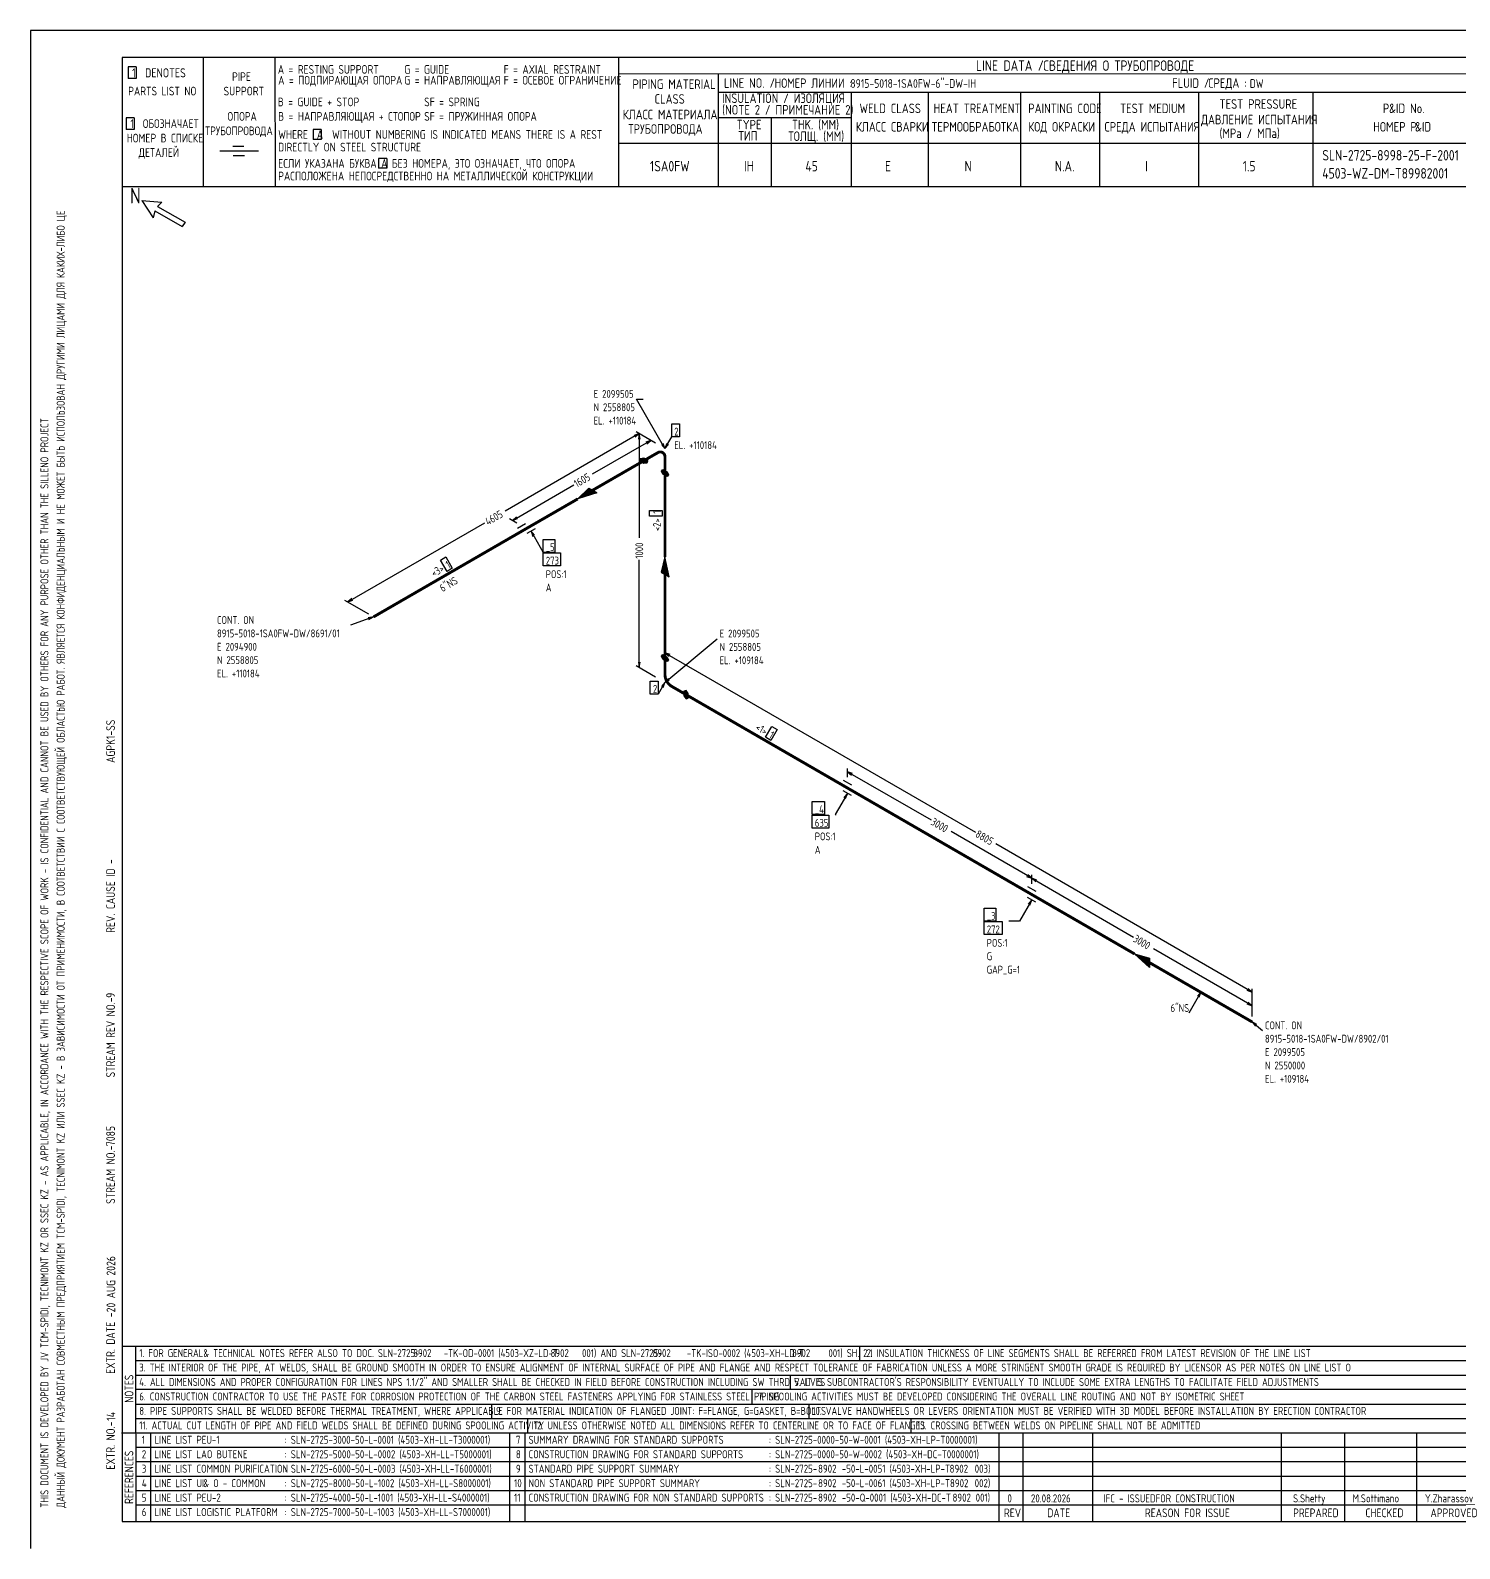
# Model space of a CAD drawing. Extents: x -1005 to 594, y -998 to 420.
# Drawn here: x 0 to 395.4, y 0 to 420 of the extents above; entities that cross this region are included whole.
import ezdxf

# ---------------------------------------------------------------- set-up
doc = ezdxf.new("R2010")
doc.units = 0
doc.styles.add('TTFN17', font='GOST type A')

msp = doc.modelspace()

# ---------------------------------------------------------------- linework, layer by layer
at = {"layer": 'GT_1', "flags": 128}
for points in [[(0, 420), (0, 0)], [(594, 420), (0, 420)], [(589.1, 412.5), (25.4, 412.5)], [(25.4, 412.5), (25.4, 7.5)], [(47.8, 412.5), (47.8, 376.7)], [(67.6, 412.5), (67.7, 376.7)], [(162.7, 412.5), (162.7, 376.7)], [(29.3, 409.9), (27.1, 409.9)], [(27.1, 409.9), (27.1, 406.7)], [(29.3, 409.9), (29.3, 406.7)], [(589.1, 408), (162.7, 407.9)], [(190.3, 407.8), (190.3, 376.7)], [(29.3, 406.7), (27.1, 406.7)], [(190.3, 402.9), (402.7, 402.9)], [(227.1, 402.9), (227.1, 376.7)], [(248.4, 402.9), (248.4, 376.8)], [(273.9, 402.9), (273.9, 376.7)], [(295.8, 402.9), (295.8, 376.7)], [(323.2, 402.9), (323.2, 376.7)], [(354.8, 402.9), (354.8, 376.8)], [(28.7, 395.8), (26.5, 395.8)], [(26.5, 395.8), (26.5, 392.6)], [(28.7, 395.8), (28.7, 392.6)], [(227.1, 395.8), (190.3, 395.8)], [(205, 395.8), (205, 376.7)], [(28.7, 392.6), (26.5, 392.6)], [(80.5, 392.6), (78.2, 392.6)], [(78.2, 392.6), (78.2, 389.8)], [(80.5, 392.6), (80.5, 389.8)], [(63.1, 386.6), (52.4, 386.6)], [(59.1, 387.9), (56, 387.9)], [(80.5, 389.8), (78.2, 389.8)], [(230.2, 388.7), (162.7, 388.7)], [(402.7, 388.7), (226.9, 388.7)], [(59.2, 385.3), (56.1, 385.3)], [(98.6, 384.6), (96.3, 384.6)], [(96.3, 384.6), (96.3, 381.9)], [(98.6, 384.6), (98.6, 381.9)], [(98.6, 381.9), (96.3, 381.9)], [(402.7, 376.7), (25.4, 376.7)], [(30.8, 372.9), (34, 368.1)], [(30.8, 372.9), (36.4, 372.5)], [(34.4, 370.1), (34, 368.1)], [(34.4, 370.1), (42, 365.7)], [(36.4, 372.5), (35.2, 371.3)], [(35.2, 371.3), (42.8, 366.9)], [(42.8, 366.9), (42, 365.7)], [(175.575, 304.325), (167.7, 317.975), (169.5, 317.975)], [(177.45, 311.15), (179.625, 311.15), (179.625, 307.55), (177.45, 307.55), (177.45, 311.15)], [(168.45, 308.45), (131.325, 287)], [(167.325, 307.475), (168.45, 308.45), (167.025, 307.925)], [(172.95, 305.825), (167.625, 308.9)], [(172.95, 305.825), (167.625, 308.9)], [(168.675, 306.95), (168.45, 308.45), (168.225, 306.95)], [(168.45, 308.45), (168.45, 279.65)], [(172.95, 305.825), (170.925, 307.025)], [(175.575, 304.325), (177.45, 307.55)], [(171.675, 306.575), (155.475, 297.275)], [(170.55, 305.6), (171.675, 306.575), (170.25, 306.05)], [(174.6, 305.45), (175.575, 304.325), (175.05, 305.75)], [(176.1, 305.75), (175.575, 304.325), (176.55, 305.45)], [(169.725, 300.275), (170.7, 300.425), (170.85, 300.95), (169.725, 301.625), (168.75, 301.475), (168.6, 300.95), (169.725, 300.275)], [(168.614, 301), (170.767, 301)], [(168.671, 301.2), (170.433, 301.2)], [(168.729, 301.4), (170.1, 301.4)], [(168.85, 300.8), (170.807, 300.8)], [(169.183, 300.6), (170.75, 300.6)], [(169.517, 300.4), (170.537, 300.4)], [(176.175, 297.875), (176.55, 297.05), (176.175, 296.6), (174.975, 297.275), (174.6, 298.1), (174.975, 298.55), (176.175, 297.875)], [(174.683, 298.2), (175.597, 298.2)], [(133.35, 284.45), (150.375, 294.275)], [(174.645, 298), (175.953, 298)], [(174.736, 297.8), (176.209, 297.8)], [(174.827, 297.6), (176.3, 297.6)], [(174.918, 297.4), (176.391, 297.4)], [(175.108, 297.2), (176.482, 297.2)], [(175.464, 297), (176.508, 297)], [(175.819, 296.8), (176.342, 296.8)], [(155.55, 292.775), (156.75, 292.1), (151.425, 290.375), (154.5, 293.375), (156.6, 292.175), (151.8, 290.6), (154.575, 293.3), (156.45, 292.25), (152.25, 290.825), (154.725, 293.225), (156.3, 292.325), (152.625, 291.125), (154.875, 293.15), (156.15, 292.475), (153, 291.275), (155.025, 293.075), (156, 292.55), (153.45, 291.575), (155.175, 293), (155.85, 292.625), (153.75, 291.725), (155.325, 292.925), (155.7, 292.7), (154.2, 292.025), (155.475, 292.85), (155.55, 292.775), (151.425, 290.375)], [(171.3, 285.575), (171.3, 287.225), (174.825, 287.225), (174.825, 285.575), (171.3, 285.575)], [(87.825, 261.875), (125.775, 283.775)], [(134.625, 283.7), (132.6, 284.9)], [(134.475, 285.425), (133.35, 284.45), (134.775, 284.975)], [(134.775, 282.275), (137.025, 283.625)], [(139.65, 282.125), (137.4, 280.775)], [(139.5, 280.325), (138.525, 281.45), (139.05, 280.025)], [(138.525, 281.45), (141.9, 275.6)], [(141.9, 279.2), (145.125, 279.2), (145.125, 275.6), (141.9, 275.6), (141.9, 279.2)], [(113.475, 273.425), (114.975, 274.325), (116.7, 271.25), (115.275, 270.35), (113.475, 273.425)], [(141.9, 275.45), (146.7, 275.45), (146.7, 271.85), (141.9, 271.85), (141.9, 275.45)], [(168.45, 243.725), (168.45, 273.5)], [(175.575, 269.525), (176.775, 268.85), (175.575, 274.325), (174.525, 270.125), (176.625, 268.925), (175.575, 273.875), (174.6, 270.05), (176.475, 269), (175.575, 273.35), (174.75, 269.975), (176.325, 269.075), (175.575, 272.9), (174.9, 269.9), (176.175, 269.225), (175.575, 272.45), (175.05, 269.825), (176.025, 269.3), (175.575, 272), (175.2, 269.75), (175.875, 269.375), (175.575, 271.55), (175.35, 269.675), (175.725, 269.45), (175.575, 271.1), (175.5, 269.6), (175.575, 269.525), (175.575, 274.325)], [(93.675, 258.5), (87, 262.325)], [(88.95, 262.85), (87.825, 261.875), (89.25, 262.4)], [(94.95, 257.75), (88.575, 255.425)], [(93.675, 257), (94.95, 257.75), (93.45, 257.525)], [(175.575, 239.6), (189.975, 251.675)], [(175.575, 242.6), (175.575, 248.75)], [(177, 247.325), (175.575, 247.85), (176.7, 246.875)], [(175.575, 247.85), (261.525, 198.2)], [(172.95, 241.1), (167.625, 244.175)], [(168.225, 245.225), (168.45, 243.725), (168.675, 245.225)], [(176.175, 246.65), (176.55, 245.825), (176.175, 245.375), (174.975, 246.05), (174.6, 246.875), (174.975, 247.325), (176.175, 246.65)], [(174.634, 246.8), (175.908, 246.8)], [(174.704, 247), (175.553, 247)], [(174.725, 246.6), (176.198, 246.6)], [(174.816, 246.4), (176.289, 246.4)], [(174.907, 246.2), (176.38, 246.2)], [(175.064, 246), (176.47, 246)], [(175.419, 245.8), (176.529, 245.8)], [(175.775, 245.6), (176.362, 245.6)], [(171.525, 239.975), (173.7, 239.975), (173.7, 236.375), (171.525, 236.375), (171.525, 239.975)], [(175.575, 239.6), (173.7, 236.375)], [(175.05, 238.175), (175.575, 239.6), (174.6, 238.475)], [(176.55, 240.725), (175.575, 239.6), (176.85, 240.35)], [(180.825, 235.925), (181.425, 235.1), (182.025, 235.25), (182.025, 236.525), (181.425, 237.35), (180.825, 237.2), (180.825, 235.925)], [(180.825, 237.2), (181.534, 237.2)], [(180.825, 237), (181.68, 237)], [(180.825, 236.8), (181.825, 236.8)], [(180.825, 236.6), (181.97, 236.6)], [(180.825, 236.4), (182.025, 236.4)], [(180.825, 236.2), (182.025, 236.2)], [(180.825, 236), (182.025, 236)], [(180.916, 235.8), (182.025, 235.8)], [(181.061, 235.6), (182.025, 235.6)], [(181.207, 235.4), (182.025, 235.4)], [(205.125, 227.45), (206.625, 226.625), (204.825, 223.55), (203.4, 224.45), (205.125, 227.45)], [(226.05, 213.425), (226.05, 215.825)], [(227.475, 214.4), (226.05, 214.925), (227.175, 213.95)], [(226.05, 214.925), (249.225, 201.575)], [(224.85, 212.6), (227.175, 211.325)], [(216.3, 206.675), (219.675, 206.675), (219.675, 203.075), (216.3, 203.075), (216.3, 206.675)], [(226.05, 208.925), (222.675, 203.075), (222.9, 203.075)], [(227.175, 208.325), (224.85, 209.6)], [(225.525, 207.5), (226.05, 208.925), (225.075, 207.8)], [(216.3, 202.925), (220.95, 202.925), (220.95, 199.325), (216.3, 199.325), (216.3, 202.925)], [(277.05, 185.45), (254.775, 198.35)], [(338.025, 153.95), (267.075, 194.975)], [(275.625, 185.975), (277.05, 185.45), (275.925, 186.425)], [(277.05, 183.95), (277.05, 186.35)], [(277.05, 183.95), (277.05, 186.35)], [(278.475, 184.925), (277.05, 185.45), (278.175, 184.475)], [(277.05, 185.45), (305.175, 169.175)], [(275.85, 183.125), (278.175, 181.85)], [(263.925, 177.2), (267.15, 177.2), (267.15, 173.6), (263.925, 173.6), (263.925, 177.2)], [(277.05, 179.45), (273.675, 173.6), (270.75, 173.6)], [(278.175, 178.85), (275.85, 180.125)], [(276.525, 178.025), (277.05, 179.45), (276.075, 178.325)], [(263.925, 173.45), (268.875, 173.45), (268.875, 169.85), (263.925, 169.85), (263.925, 173.45)], [(309.6, 162.125), (309.6, 160.775), (305.475, 164.525), (309.6, 163.325), (309.6, 160.925), (305.85, 164.3), (309.6, 163.25), (309.6, 161.15), (306.3, 164.075), (309.6, 163.025), (309.6, 161.3), (306.675, 163.775), (309.6, 162.875), (309.6, 161.45), (307.05, 163.625), (309.6, 162.725), (309.6, 161.6), (307.5, 163.325), (309.6, 162.575), (309.6, 161.825), (307.8, 163.175), (309.6, 162.35), (309.6, 161.975), (308.25, 162.875), (309.6, 162.2), (309.6, 162.125), (305.475, 164.525)], [(338.025, 150.2), (310.725, 165.95)], [(323.85, 153.95), (320.475, 148.1)], [(323.325, 152.525), (323.85, 153.95), (322.875, 152.825)], [(336.6, 154.475), (338.025, 153.95), (336.9, 154.925)], [(338.025, 147.2), (338.025, 154.85)], [(336.6, 150.725), (338.025, 150.2), (336.9, 151.175)], [(338.025, 147.2), (338.025, 151.1)], [(339.3, 144.95), (338.025, 145.7), (339, 144.575)], [(338.025, 145.7), (340.875, 143.3)], [(25.3, 56), (402.7, 56)], [(29.1, 56), (29.2, 7.5)], [(229.4, 56), (229.4, 52)], [(29.1, 52), (402.7, 52)], [(29.1, 48), (402.7, 48)], [(210.2, 48), (210.2, 44)], [(402.7, 44), (29.1, 44)], [(199.6, 44), (199.6, 40)], [(29.2, 40), (402.7, 40)], [(127.6, 40), (127.6, 36)], [(215.4, 40), (215.4, 36)], [(29.1, 36), (402.7, 36)], [(137.5, 36), (137.5, 32)], [(243.6, 36), (243.6, 32)], [(25.2, 32), (402.7, 32)], [(33.2, 32), (33.2, 7.6)], [(132.6, 32), (132.6, 7.6)], [(136.8, 32), (136.8, 7.6)], [(267.9, 32), (267.9, 7.5)], [(274.6, 32), (274.6, 7.5)], [(293.9, 32), (293.9, 7.5)], [(346.1, 32), (346.1, 7.5)], [(363.6, 32), (363.6, 7.5)], [(383.5, 32), (383.5, 7.5)], [(402.7, 28), (29.5, 28)], [(402.7, 24), (29.1, 24)], [(402.7, 20), (29.1, 20)], [(402.7, 16), (29.1, 16)], [(402.7, 12), (29.2, 12)], [(25.4, 7.5), (589.1, 7.5)], [(0, 0), (0, 0)]]:
    msp.add_lwpolyline(points, dxfattribs=at)
at = {"layer": 'GT_1', "const_width": 0.8, "flags": 128}
for points in [[(173.625, 303.2), (169.725, 300.95)], [(175.575, 297.575), (175.575, 302.075)], [(169.725, 300.95), (155.55, 292.775)], [(175.575, 274.325), (175.575, 297.575)], [(151.425, 290.375), (137.25, 282.2)], [(137.25, 282.2), (94.95, 257.75)], [(175.575, 246.35), (175.575, 269.525)], [(175.575, 241.85), (175.575, 246.35)], [(181.425, 236.225), (177.525, 238.475)], [(226.05, 210.425), (181.425, 236.225)], [(277.05, 180.95), (226.05, 210.425)], [(305.475, 164.525), (277.05, 180.95)], [(338.025, 145.7), (309.6, 162.125)]]:
    msp.add_lwpolyline(points, dxfattribs=at)
for points in [[(175.575, 302.075, 0.577571), (173.625, 303.2)], [(177.525, 238.475, -0.267786), (175.575, 241.85)]]:
    msp.add_lwpolyline(points, format="xyb", dxfattribs=at)

# ---------------------------------------------------------------- texts
at = {"layer": 'GT_1', "style": 'TTFN17'}
for s, height, p in [('LINE DATA /', 2.8875, (261.633, 408.8)), ('СВЕДЕНИЯ О ТРУБОПРОВОДЕ', 2.8875, (280.233, 408.8)), (' 1  DENOTES', 2.5025, (26.875, 407)), (' PIPE', 2.4062, (54.561, 406)), ('A = RESTING SUPPORT', 2.40625, (68.461, 408)), ('A = ПОДПИРАЮЩАЯ ОПОРА', 2.40625, (68.561, 405)), ('G = GUIDE', 2.4062, (103.461, 408)), ('G = НАПРАВЛЯЮЩАЯ', 2.40625, (103.461, 405)), ('F = AXIAL RESTRAINT', 2.40625, (130.961, 408)), ('F = ОСЕВОЕ ОГРАНИЧЕНИЕ', 2.40625, (130.961, 405)), ('PARTS LIST NO', 2.40625, (27.061, 402)), ('SUPPORT', 2.4062, (53.461, 402)), ('PIPING MATERIAL', 2.64687, (166.597, 403.8)), ('LINE NO. /', 2.6469, (191.897, 404.1)), ('НОМЕР ЛИНИИ :', 2.59875, (205.89, 404.1)), ('8915-5018-1SA0FW-6"-DW-IH', 2.40625, (226.861, 404.1)), ('FLUID /', 2.6469, (315.897, 404.1)), ('СРЕДА :', 2.6469, (325.897, 404.1)), ('DW', 2.4062, (337.361, 404.1)), ('B = GUIDE + STOP', 2.40625, (68.461, 399)), ('SF = SPRING', 2.40625, (108.961, 399)), ('CLASS', 2.6469, (172.697, 399.7)), ('(NOTE 2 / ПРИМЕЧАНИЕ 2)', 2.64687, (191.397, 396.7)), ('INSULATION / ИЗОЛЯЦИЯ', 2.64687, (191.397, 399.9)), ('WELD CLASS', 2.6469, (229.397, 397.1)), ('HEAT TREATMENT', 2.64687, (249.897, 397.1)), ('PAINTING CODE', 2.64687, (276.097, 397.1)), ('TEST MEDIUM', 2.64687, (301.497, 397.1)), ('TEST PRESSURE', 2.64687, (328.997, 398.3)), ('P', 2.647, (374.197, 397.1)), ('&ID No.', 2.6469, (375.908, 397.1)), (' 1  ОБОЗНАЧАЕТ', 2.40625, (26.461, 393)), ('ОПОРА', 2.4062, (54.561, 395)), ('B = НАПРАВЛЯЮЩАЯ + СТОПОР', 2.40625, (68.561, 395)), ('SF = ПРУЖИННАЯ ОПОРА', 2.40625, (108.961, 395)), ('КЛАСС МАТЕРИАЛА', 2.64687, (163.897, 395.4)), ('TYPE', 2.6469, (195.397, 392.6)), ('THK. (MM)', 2.6469, (210.697, 392.6)), ('ДАВЛЕНИЕ ИСПЫТАНИЯ', 2.64687, (323.897, 394)), ('НОМЕР В СПИСКЕ', 2.40625, (26.661, 389)), ('ТРУБОПРОВОДА', 2.40625, (48.361, 391)), ('WHERE  A  WITHOUT NUMBERING IS INDICATED MEANS THERE IS A REST', 2.40625, (68.561, 390)), ('ТРУБОПРОВОДА', 2.64687, (165.397, 391.4)), ('ТИП', 2.6469, (195.897, 389.5)), ('ТОЛЩ. (ММ)', 2.6469, (209.697, 389.4)), ('КЛАСС СВАРКИ', 2.64687, (228.397, 392)), ('ТЕРМООБРАБОТКА', 2.64687, (249.397, 392)), ('КОД ОКРАСКИ', 2.64687, (276.097, 392)), ('СРЕДА ИСПЫТАНИЯ', 2.64687, (297.197, 392)), ('(MPa / МПа)', 2.64687, (328.997, 390.2)), ('НОМЕР P', 2.6469, (371.497, 392)), ('&ID', 2.6469, (383.097, 392)), ('ДЕТАЛЕЙ', 2.4062, (29.961, 385)), ('DIRECTLY ON STEEL STRUCTURE', 2.40625, (68.561, 386.5)), ('SLN-2725-8998-25-F-2001', 2.8875, (357.433, 384)), ('ЕСЛИ УКАЗАНА БУКВА A БЕЗ НОМЕРА, ЭТО ОЗНАЧАЕТ, ЧТО ОПОРА', 2.40625, (68.561, 382)), ('1SA0FW', 2.8875, (171.433, 381)), ('IH', 2.8875, (197.433, 381)), ('45', 2.8875, (214.433, 381)), ('E', 2.888, (236.433, 381)), ('N', 2.888, (258.433, 381)), ('N.A.', 2.8875, (283.433, 381)), ('I', 2.888, (308.433, 381)), ('1.5', 2.8875, (335.433, 381)), ('РАСПОЛОЖЕНА НЕПОСРЕДСТВЕННО НА МЕТАЛЛИЧЕСКОЙ КОНСТРУКЦИИ', 2.40625, (68.561, 378.5)), ('4503-WZ-DM-T89982001', 2.8875, (357.433, 379)), ('N', 4.331, (27.55, 372.1)), ('E 2099505', 2.1656, (155.825, 318.35)), ('N 2558805', 2.1656, (155.825, 314.653)), ('EL. +110184', 2.16562, (155.825, 310.955)), ('2', 2.166, (178.15, 307.925)), ('EL. +110184', 2.16562, (178.15, 304.175)), ('_5', 2.1656, (142.6, 275.975)), ('273', 2.1656, (142.6, 272.225)), ('POS:1', 2.1656, (142.6, 268.475)), ('A', 2.166, (142.6, 264.778)), ('CONT. ON', 2.1656, (51.645, 255.8)), ('8915-5018-1SA0FW-DW/8691/01', 2.16562, (51.645, 252.103)), ('E 2099505', 2.1656, (190.675, 252.05)), ('E 2094900', 2.1656, (51.645, 248.405)), ('N 2558805', 2.1656, (190.675, 248.353)), ('N 2558805', 2.1656, (51.645, 244.708)), ('EL. +109184', 2.16562, (190.675, 244.655)), ('EL. +110184', 2.16562, (51.645, 241.01)), ('2', 2.166, (172.25, 236.75)), ('_4', 2.1656, (217.033, 203.45)), ('635', 2.1656, (217.033, 199.7)), ('POS:1', 2.1656, (217.033, 195.95)), ('A', 2.166, (217.033, 192.253)), ('_3', 2.1656, (264.6, 173.975)), ('272', 2.1656, (264.6, 170.225)), ('POS:1', 2.1656, (264.6, 166.475)), ('G', 2.166, (264.6, 162.778)), ('GAP_G=1', 2.1656, (264.6, 159.08)), ('6"NS', 2.1656, (315.447, 148.475)), ('CONT. ON', 2.1656, (341.575, 143.675)), ('8915-5018-1SA0FW-DW/8902/01', 2.16562, (341.575, 139.978)), ('E 2099505', 2.1656, (341.575, 136.28)), ('N 2550000', 2.1656, (341.575, 132.583)), ('EL. +109184', 2.16562, (341.575, 128.885)), ('1. FOR GENERAL', 2.18487, (30.128, 53)), ('& TECHNICAL NOTES REFER ALSO TO DOC. SLN-2725-      -TK-OD-0001 (4503-XZ-LD-T      001) AND SLN-2725-      -TK-ISO-0002 (4503-XH-LD-T      001) SH. 2.1', 2.18487, (47.868, 53)), ('8902', 2.1849, (105.928, 53)), ('8902', 2.1849, (143.928, 53)), ('8902', 2.1849, (172.128, 53)), ('8902', 2.1849, (210.728, 53)), ('2. INSULATION THICKNESS OF LINE SEGMENTS SHALL BE REFERRED FROM LATEST REVISION OF THE LINE LIST', 2.18487, (231.328, 53)), ('3. THE INTERIOR OF THE PIPE, AT WELDS, SHALL BE GROUND SMOOTH IN ORDER TO ENSURE ALIGNMENT OF INTERNAL SURFACE OF PIPE AND FLANGE AND RESPECT TOLERANCE OF FABRICATION UNLESS A MORE STRINGENT SMOOTH GRADE IS REQUIRED BY LICENSOR AS PER NOTES ON LINE LIST O', 2.18487, (30.128, 49)), ('4. ALL DIMENSIONS AND PROPER CONFIGURATION FOR LINES NPS 1.1/2" AND SMALLER SHALL BE CHECKED IN FIELD BEFORE CONSTRUCTION INCLUDING SW THRD VALVES', 2.18487, (30.128, 45)), ("5. IT IS SUBCONTRACTOR'S RESPONSIBILITY EVENTUALLY TO INCLUDE SOME EXTRA LENGTHS TO FACILITATE FIELD ADJUSTMENTS", 2.18487, (211.328, 45)), ('6. CONSTRUCTION CONTRACTOR TO USE THE PASTE FOR CORROSION PROTECTION OF THE CARBON STEEL FASTENERS APPLYING FOR STAINLESS STEEL PIPING', 2.18487, (30.128, 41)), ('7. SPOOLING ACTIVITIES MUST BE DEVELOPED CONSIDERING THE OVERALL LINE ROUTING AND NOT BY ISOMETRIC SHEET', 2.18487, (201.328, 41)), ('8. PIPE SUPPORTS SHALL BE WELDED BEFORE THERMAL TREATMENT, WHERE APPLICABLE', 2.18487, (30.128, 37)), ('9. FOR MATERIAL INDICATION OF FLANGED JOINT: F=FLANGE, G=GASKET, B=BOLTS', 2.18487, (128.828, 37)), ('10. VALVE HANDWHEELS OR LEVERS ORIENTATION MUST BE VERIFIED WITH 3D MODEL BEFORE INSTALLATION BY ERECTION CONTRACTOR', 2.18487, (216.328, 37)), ('11. ACTUAL CUT LENGTH OF PIPE AND FIELD WELDS SHALL BE DEFINED DURING SPOOLING ACTIVITY', 2.18487, (30.128, 33)), ('12. UNLESS OTHERWISE NOTED ALL DIMENSIONS REFER TO CENTERLINE OR TO FACE OF FLANGES', 2.18487, (139.328, 33)), ('13. CROSSING BETWEEN WELDS ON PIPELINE SHALL NOT BE ADMITTED', 2.18487, (245.328, 33)), ('1', 2.214, (30.832, 29)), ('LINE LIST PEU-1', 2.21375, (34.332, 29)), (': SLN-2725-3000-50-L-0001 (4503-XH-LL-T3000001)', 2.21375, (70.332, 29)), ('7', 2.214, (134.332, 29)), ('SUMMARY DRAWING FOR STANDARD SUPPORTS', 2.21375, (137.832, 29)), (': SLN-2725-0000-50-W-0001 (4503-XH-LP-T0000001)', 2.21375, (204.332, 29)), ('2', 2.214, (30.832, 25)), ('LINE LIST LAO BUTENE', 2.21375, (34.332, 25)), (': SLN-2725-5000-50-L-0002 (4503-XH-LL-T5000001)', 2.21375, (70.332, 25)), ('8', 2.214, (134.332, 25)), ('CONSTRUCTION DRAWING FOR STANDARD SUPPORTS', 2.21375, (137.832, 25)), (': SLN-2725-0000-50-W-0002 (4503-XH-DC-T0000001)', 2.21375, (204.332, 25)), ('3', 2.214, (30.832, 21)), ('LINE LIST COMMON PURIFICATION', 2.21375, (34.332, 21)), (': SLN-2725-6000-50-L-0003 (4503-XH-LL-T6000001)', 2.21375, (70.332, 21)), ('9', 2.214, (134.332, 21)), ('STANDARD PIPE SUPPORT SUMMARY', 2.21375, (137.832, 21)), (': SLN-2725-      -50-L-0051 (4503-XH-LP-T      003)', 2.21375, (204.332, 21)), ('8902', 2.2138, (217.932, 21)), ('8902', 2.2138, (254.332, 21)), ('4', 2.214, (30.832, 17)), ('LINE LIST UI', 2.21375, (34.332, 17)), ('& O - COMMON', 2.21375, (47.849, 17)), (': SLN-2725-8000-50-L-1002 (4503-XH-LL-S8000001)', 2.21375, (70.332, 17)), ('10', 2.2138, (133.832, 17)), ('NON STANDARD PIPE SUPPORT SUMMARY', 2.21375, (137.832, 17)), (': SLN-2725-      -50-L-0061 (4503-XH-LP-T      002)', 2.21375, (204.332, 17)), ('8902', 2.2138, (217.932, 17)), ('8902', 2.2138, (254.432, 17)), ('5', 2.214, (30.832, 13)), ('LINE LIST PEU-2', 2.21375, (34.332, 13)), (': SLN-2725-4000-50-L-1001 (4503-XH-LL-S4000001)', 2.21375, (70.332, 13)), ('11', 2.2138, (133.832, 13)), ('CONSTRUCTION DRAWING FOR NON STANDARD SUPPORTS', 2.21375, (137.832, 13)), (': SLN-2725-      -50-Q-0001 (4503-XH-DC-T      001)', 2.21375, (204.332, 13)), ('8902', 2.2138, (217.932, 13)), ('8902', 2.2138, (255.132, 13)), ('0', 2.214, (270.332, 12.8)), ('20.08.2026', 2.2138, (276.832, 12.8)), ('IFC - ISSUEDFOR CONSTRUCTION', 2.21375, (296.932, 12.8)), ('S.Shetty', 2.2138, (349.332, 12.8)), ('M.Sottimano', 2.21375, (365.832, 12.8)), ('Y.Zharassov', 2.21375, (385.832, 12.8)), ('6', 2.214, (30.832, 9)), ('LINE LIST LOGISTIC PLATFORM', 2.21375, (34.332, 9)), (': SLN-2725-7000-50-L-1003 (4503-XH-LL-S7000001)', 2.21375, (70.332, 9)), ('REV', 2.4062, (269.361, 8.7)), ('DATE', 2.4062, (281.361, 8.7)), ('REASON FOR ISSUE', 2.40625, (308.361, 8.7)), ('PREPARED', 2.4062, (349.361, 8.7)), ('CHECKED', 2.4062, (369.361, 8.7)), ('APPROVED', 2.4062, (387.361, 8.7))]:
    msp.add_text(s, height=height, dxfattribs=at).set_placement(p)
for s, height, rotation, p in [('ДАННЫЙ ДОКУМЕНТ РАЗРАБОТАН СОВМЕСТНЫМ ПРЕДПРИЯТИЕМ TCM-SPIDI, TECNIMONT KZ ИЛИ SSEC KZ - В ЗАВИСИМОСТИ ОТ ПРИМЕНИМОСТИ, В СООТВЕТСТВИИ С СООТВЕТСТВУЮЩЕЙ ОБЛАСТЬЮ РАБОТ. ЯВЛЯЕТСЯ КОНФИДЕНЦИАЛЬНЫМ И НЕ МОЖЕТ БЫТЬ ИСПОЛЬЗОВАН ДРУГИМИ ЛИЦАМИ ДЛЯ КАКИХ-ЛИБО ЦЕ', 2.21375, 90, (9.5, 11.332)), ('THIS DOCUMENT IS DEVELOPED BY JV TCM-SPIDI, TECNIMONT KZ OR SSEC KZ - AS APPLICABLE, IN ACCORDANCE WITH THE RESPECTIVE SCOPE OF WORK - IS CONFIDENTIAL AND CANNOT BE USED BY OTHERS FOR ANY PURPOSE OTHER THAN THE SILLENO PROJECT', 2.21375, 90, (5, 11.332)), ('1605', 2.1656, 30, (151.203, 293.456)), ('4605', 2.1656, 30, (126.604, 282.989)), ('1', 2.166, 90, (174.45, 286.278)), ('<2>', 2.1656, 90, (174.45, 281.453)), ('1000', 2.1656, 90, (169.555, 273.845)), ('1', 2.166, 30, (115.687, 271.036)), ('<3>', 2.1656, 30, (111.643, 268.701)), ('6"NS', 2.1656, 30, (114.027, 264.572)), ('AGPK1-SS', 2.4062, 90, (23.4, 217.361)), ('<1>', 2.1656, -30, (200.368, 226.548)), ('1', 2.166, -30, (204.143, 224.368)), ('3000', 2.1656, -30, (248.911, 200.412)), ('8805', 2.1656, -30, (261.235, 197.041)), ('REV. CAUSE ID -', 2.40625, 90, (23.4, 170.361)), ('3000', 2.1656, -30, (304.898, 168.05)), ('STREAM REV NO.-', 2.40625, 90, (23.4, 130.361)), ('9', 2.406, 90, (23.4, 152.361)), ('7085', 2.4062, 90, (23.4, 111.361)), ('STREAM NO.-', 2.40625, 90, (23.4, 95.361)), ('20 AUG 2026', 2.40625, 90, (23.5, 65.361)), ('EXTR. DATE -', 2.40625, 90, (23.4, 48.361)), ('NOTES', 2.4062, 90, (28.5, 40.361)), ('EXTR. NO.-', 2.4062, 90, (23.4, 21.861)), ('14', 2.4062, 90, (23.5, 35.361)), ('REFERENCES', 2.4062, 90, (28.5, 12.361))]:
    msp.add_text(s, height=height, rotation=rotation, dxfattribs=at).set_placement(p)

doc.saveas('drawing.dxf')
